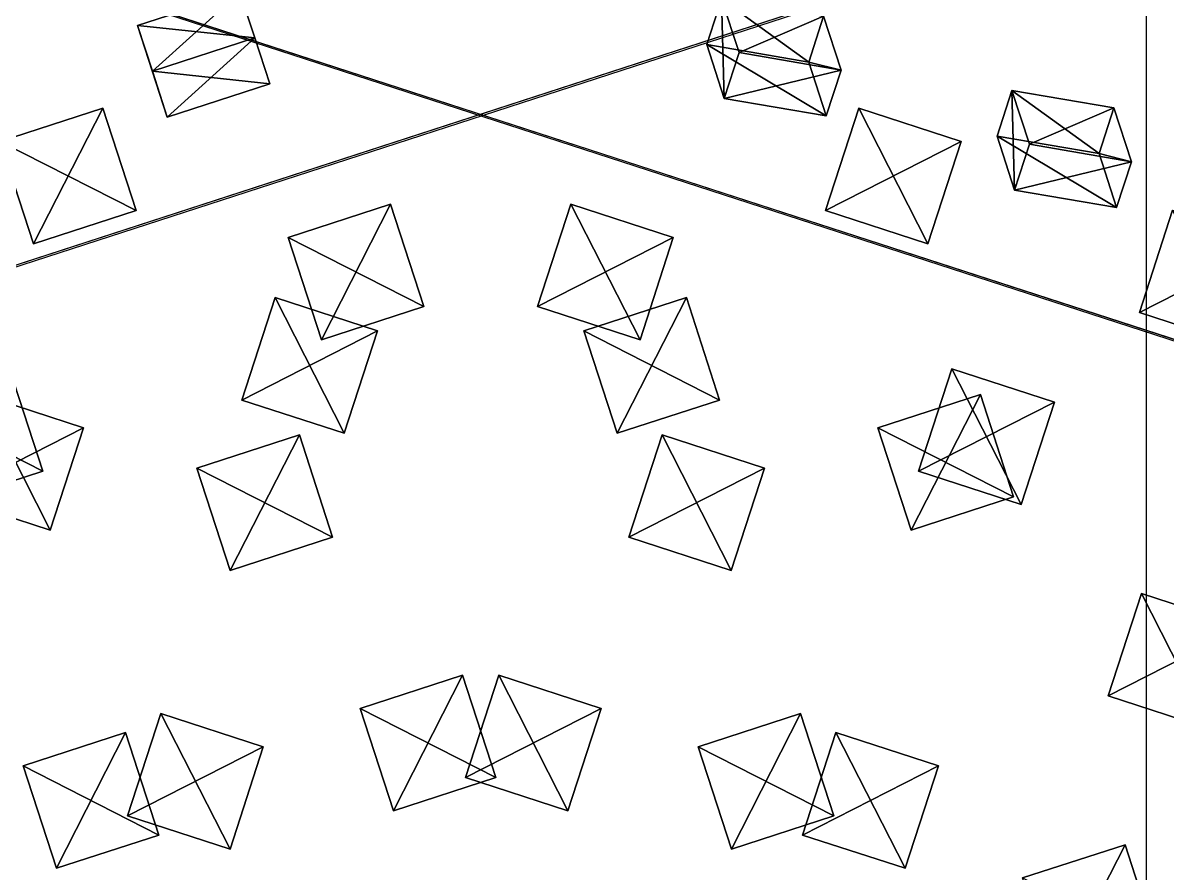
# Model space of a CAD drawing. Header units: metres. Extents: x -324 to 324, y -310 to 311.
# Drawn here: x -42.5 to 63.7, y 99.8 to 178.8 of the extents above; entities that cross this region are included whole.
import ezdxf

# ---------------------------------------------------------------- set-up
doc = ezdxf.new("R2010")
doc.units = ezdxf.units.M

msp = doc.modelspace()

# ---------------------------------------------------------------- linework, layer by layer
for p, q in [((61.75283, 190.36641, -1261.8993), (-161.85391, 117.712, -1261.8992)), ((-161.80339, 117.5571, -1262), (61.803425, 190.21133, -1262)), ((161.80342, 117.557045, -738), (-61.803387, 190.21132, -738)), ((-61.753036, 190.3664, -738.10077), (161.85379, 117.71219, -738.10077))]:
    msp.add_line(p, q)
for points in [[(-100.05551, 307.93835, -938.3003), (61.75283, 190.36641, -1261.8993), (-161.85391, 117.712, -1261.8992), (-161.8538, 117.7121, -1261.899)], [(-61.753036, 190.3664, -738.10077), (161.85379, 117.71219, -738.10077), (261.85678, 190.37573, -938.09595), (261.85687, 190.37584, -938.0958)], [(61.803394, -190.21127, -1262), (61.803425, 190.21133, -1262), (200, 2.2904767e-05, -1262), (200.0001, 0.00012290476, -1261.9999)], [(261.94806, 190.31651, -938.3003), (200.13191, 0.09591675, -1261.8993), (61.935257, 190.3072, -1261.8992), (61.935356, 190.30731, -1261.899)], [(-30.477577, 174.28084, -1254.5022), (-31.85968, 178.5345, -1245.5581), (-22.349117, 181.62468, -1245.5581), (-22.349018, 181.62479, -1245.558)], [(-20.967182, 177.37154, -1243.3218), (-22.349117, 181.62468, -1245.5581), (-31.85968, 178.5345, -1245.5581), (-31.859581, 178.5346, -1245.558)], [(-22.349117, 181.62468, -1245.5581), (-20.967014, 177.37102, -1254.5022), (-30.477577, 174.28084, -1254.5022), (-30.477478, 174.28094, -1254.5021)], [(-20.967014, 177.37102, -1254.5022), (-22.349117, 181.62468, -1245.5581), (-20.967182, 177.37154, -1243.3218), (-20.967083, 177.37164, -1243.3217)], [(30.453278, 175.13676, -758.29004), (20.981098, 176.76123, -755.5262), (22.36303, 181.01439, -753.28986), (22.363129, 181.0145, -753.28973)], [(22.36303, 181.01439, -753.28986), (20.981098, 176.76123, -755.5262), (22.605572, 171.76083, -747.01984), (22.60567, 171.76094, -747.0197)], [(22.605572, 171.76083, -747.01984), (23.987503, 176.01399, -744.78357), (22.36303, 181.01439, -753.28986), (22.363129, 181.0145, -753.28973)], [(31.835209, 179.38992, -756.0538), (22.36303, 181.01439, -753.28986), (23.987503, 176.01399, -744.78357), (23.987602, 176.0141, -744.78345)], [(22.36303, 181.01439, -753.28986), (31.835209, 179.38992, -756.0538), (30.453278, 175.13676, -758.29004), (30.453377, 175.13687, -758.2899)], [(-29.095642, 170.0277, -1252.2659), (-30.477745, 174.28136, -1243.3218), (-31.85968, 178.5345, -1245.5581), (-31.859581, 178.5346, -1245.558)], [(-31.85968, 178.5345, -1245.5581), (-30.477577, 174.28084, -1254.5022), (-29.095642, 170.0277, -1252.2659), (-29.095543, 170.0278, -1252.2657)], [(-31.85968, 178.5345, -1245.5581), (-30.477745, 174.28136, -1243.3218), (-20.967182, 177.37154, -1243.3218), (-20.967083, 177.37164, -1243.3217)], [(23.987503, 176.01399, -744.78357), (33.459682, 174.38953, -747.5474), (31.835209, 179.38992, -756.0538), (31.835308, 179.39003, -756.05365)], [(30.453278, 175.13676, -758.29004), (31.835209, 179.38992, -756.0538), (33.459682, 174.38953, -747.5474), (33.45978, 174.38963, -747.5473)], [(-19.58508, 173.11787, -1252.2659), (-20.967182, 177.37154, -1243.3218), (-30.477745, 174.28136, -1243.3218), (-30.477646, 174.28146, -1243.3217)], [(-29.095642, 170.0277, -1252.2659), (-30.477577, 174.28084, -1254.5022), (-20.967014, 177.37102, -1254.5022), (-20.966915, 177.37112, -1254.5021)], [(-20.967014, 177.37102, -1254.5022), (-19.58508, 173.11787, -1252.2659), (-29.095642, 170.0277, -1252.2659), (-29.095543, 170.0278, -1252.2657)], [(-20.967182, 177.37154, -1243.3218), (-19.58508, 173.11787, -1252.2659), (-20.967014, 177.37102, -1254.5022), (-20.966915, 177.37112, -1254.5021)], [(32.07775, 170.13637, -749.78375), (22.605572, 171.76083, -747.01984), (20.981098, 176.76123, -755.5262), (20.981197, 176.76134, -755.52606)], [(20.981098, 176.76123, -755.5262), (30.453278, 175.13676, -758.29004), (32.07775, 170.13637, -749.78375), (32.07785, 170.13647, -749.7836)], [(33.459682, 174.38953, -747.5474), (23.987503, 176.01399, -744.78357), (22.605572, 171.76083, -747.01984), (22.60567, 171.76094, -747.0197)], [(-30.477745, 174.28136, -1243.3218), (-29.095642, 170.0277, -1252.2659), (-19.58508, 173.11787, -1252.2659), (-19.58498, 173.11798, -1252.2657)], [(22.605572, 171.76083, -747.01984), (32.07775, 170.13637, -749.78375), (33.459682, 174.38953, -747.5474), (33.45978, 174.38963, -747.5473)], [(33.459682, 174.38953, -747.5474), (32.07775, 170.13637, -749.78375), (30.453278, 175.13676, -758.29004), (30.453377, 175.13687, -758.2899)], [(57.402245, 166.6243, -758.75366), (47.930065, 168.24876, -755.9898), (49.311996, 172.50192, -753.7535), (49.312096, 172.50203, -753.75336)], [(49.311996, 172.50192, -753.7535), (47.930065, 168.24876, -755.9898), (49.55454, 163.24837, -747.48346), (49.554638, 163.24847, -747.48334)], [(49.55454, 163.24837, -747.48346), (50.93647, 167.50153, -745.2472), (49.311996, 172.50192, -753.7535), (49.312096, 172.50203, -753.75336)], [(58.784176, 170.87746, -756.5174), (49.311996, 172.50192, -753.7535), (50.93647, 167.50153, -745.2472), (50.93657, 167.50163, -745.2471)], [(49.311996, 172.50192, -753.7535), (58.784176, 170.87746, -756.5174), (57.402245, 166.6243, -758.75366), (57.402344, 166.6244, -758.75354)], [(-41.510468, 158.23996, -734.5), (-44.600636, 167.75053, -734.5), (-35.090073, 170.8407, -734.5), (-35.089973, 170.8408, -734.4999)], [(-44.600636, 167.75053, -734.5), (-44.600636, 167.75053, -729.5), (-35.090073, 170.8407, -729.5), (-35.089973, 170.8408, -729.4999)], [(-31.999903, 161.33012, -729.5), (-35.090073, 170.8407, -729.5), (-44.600636, 167.75053, -729.5), (-44.600536, 167.75064, -729.4999)], [(-35.090073, 170.8407, -729.5), (-35.090073, 170.8407, -734.5), (-44.600636, 167.75053, -734.5), (-44.600536, 167.75064, -734.4999)], [(-35.090073, 170.8407, -734.5), (-31.999903, 161.33012, -734.5), (-41.510468, 158.23996, -734.5), (-41.51037, 158.24007, -734.4999)], [(-31.999903, 161.33012, -734.5), (-35.090073, 170.8407, -734.5), (-35.090073, 170.8407, -729.5), (-35.089973, 170.8408, -729.4999)], [(-35.090073, 170.8407, -729.5), (-31.999903, 161.33012, -729.5), (-31.999903, 161.33012, -734.5), (-31.999804, 161.33023, -734.4999)], [(31.99994, 161.33014, -1265.5), (35.09011, 170.84071, -1265.5), (35.09011, 170.84071, -1270.5), (35.09021, 170.84082, -1270.4999)], [(35.09011, 170.84071, -1265.5), (31.99994, 161.33014, -1265.5), (41.510506, 158.23997, -1265.5), (41.510605, 158.24008, -1265.4999)], [(31.99994, 161.33014, -1270.5), (35.09011, 170.84071, -1270.5), (44.600677, 167.75055, -1270.5), (44.600777, 167.75066, -1270.4999)], [(35.09011, 170.84071, -1270.5), (31.99994, 161.33014, -1270.5), (31.99994, 161.33014, -1265.5), (32.000042, 161.33025, -1265.4999)], [(41.510506, 158.23997, -1265.5), (44.600677, 167.75055, -1265.5), (35.09011, 170.84071, -1265.5), (35.09021, 170.84082, -1265.4999)], [(44.600677, 167.75055, -1265.5), (44.600677, 167.75055, -1270.5), (35.09011, 170.84071, -1270.5), (35.09021, 170.84082, -1270.4999)], [(35.09011, 170.84071, -1270.5), (35.09011, 170.84071, -1265.5), (44.600677, 167.75055, -1265.5), (44.600777, 167.75066, -1265.4999)], [(50.93647, 167.50153, -745.2472), (60.40865, 165.87706, -748.01105), (58.784176, 170.87746, -756.5174), (58.784275, 170.87756, -756.5173)], [(57.402245, 166.6243, -758.75366), (58.784176, 170.87746, -756.5174), (60.40865, 165.87706, -748.01105), (60.40875, 165.87717, -748.0109)], [(59.02672, 161.6239, -750.2474), (49.55454, 163.24837, -747.48346), (47.930065, 168.24876, -755.9898), (47.930164, 168.24887, -755.9897)], [(47.930065, 168.24876, -755.9898), (57.402245, 166.6243, -758.75366), (59.02672, 161.6239, -750.2474), (59.026817, 161.62401, -750.24725)], [(-41.510468, 158.23996, -729.5), (-44.600636, 167.75053, -729.5), (-44.600636, 167.75053, -734.5), (-44.600536, 167.75064, -734.4999)], [(-44.600636, 167.75053, -729.5), (-41.510468, 158.23996, -729.5), (-31.999903, 161.33012, -729.5), (-31.999804, 161.33023, -729.4999)], [(-44.600636, 167.75053, -734.5), (-41.510468, 158.23996, -734.5), (-41.510468, 158.23996, -729.5), (-41.51037, 158.24007, -729.4999)], [(44.600677, 167.75055, -1270.5), (41.510506, 158.23997, -1270.5), (31.99994, 161.33014, -1270.5), (32.000042, 161.33025, -1270.4999)], [(41.510506, 158.23997, -1270.5), (44.600677, 167.75055, -1270.5), (44.600677, 167.75055, -1265.5), (44.600777, 167.75066, -1265.4999)], [(44.600677, 167.75055, -1265.5), (41.510506, 158.23997, -1265.5), (41.510506, 158.23997, -1270.5), (41.510605, 158.24008, -1270.4999)], [(60.40865, 165.87706, -748.01105), (50.93647, 167.50153, -745.2472), (49.55454, 163.24837, -747.48346), (49.554638, 163.24847, -747.48334)], [(49.55454, 163.24837, -747.48346), (59.02672, 161.6239, -750.2474), (60.40865, 165.87706, -748.01105), (60.40875, 165.87717, -748.0109)], [(60.40865, 165.87706, -748.01105), (59.02672, 161.6239, -750.2474), (57.402245, 166.6243, -758.75366), (57.402344, 166.6244, -758.75354)], [(-14.787363, 149.32399, -734.5), (-17.877531, 158.83456, -734.5), (-8.366964, 161.92473, -734.5), (-8.366864, 161.92484, -734.4999)], [(-17.877531, 158.83456, -734.5), (-17.877531, 158.83456, -729.5), (-8.366964, 161.92473, -729.5), (-8.366864, 161.92484, -729.4999)], [(-5.276797, 152.41415, -729.5), (-8.366964, 161.92473, -729.5), (-17.877531, 158.83456, -729.5), (-17.877432, 158.83467, -729.4999)], [(-8.366964, 161.92473, -729.5), (-8.366964, 161.92473, -734.5), (-17.877531, 158.83456, -734.5), (-17.877432, 158.83467, -734.4999)], [(-8.366964, 161.92473, -734.5), (-5.276797, 152.41415, -734.5), (-14.787363, 149.32399, -734.5), (-14.787263, 149.3241, -734.4999)], [(-5.276797, 152.41415, -734.5), (-8.366964, 161.92473, -734.5), (-8.366964, 161.92473, -729.5), (-8.366864, 161.92484, -729.4999)], [(-8.366964, 161.92473, -729.5), (-5.276797, 152.41415, -729.5), (-5.276797, 152.41415, -734.5), (-5.2766967, 152.41426, -734.4999)], [(5.2768264, 152.41418, -1265.5), (8.366997, 161.92476, -1265.5), (8.366997, 161.92476, -1270.5), (8.367097, 161.92487, -1270.4999)], [(8.366997, 161.92476, -1265.5), (5.2768264, 152.41418, -1265.5), (14.787392, 149.32402, -1265.5), (14.787492, 149.32413, -1265.4999)], [(5.2768264, 152.41418, -1270.5), (8.366997, 161.92476, -1270.5), (17.877562, 158.8346, -1270.5), (17.87766, 158.8347, -1270.4999)], [(8.366997, 161.92476, -1270.5), (5.2768264, 152.41418, -1270.5), (5.2768264, 152.41418, -1265.5), (5.2769265, 152.41429, -1265.4999)], [(14.787392, 149.32402, -1265.5), (17.877562, 158.8346, -1265.5), (8.366997, 161.92476, -1265.5), (8.367097, 161.92487, -1265.4999)], [(17.877562, 158.8346, -1265.5), (17.877562, 158.8346, -1270.5), (8.366997, 161.92476, -1270.5), (8.367097, 161.92487, -1270.4999)], [(8.366997, 161.92476, -1270.5), (8.366997, 161.92476, -1265.5), (17.877562, 158.8346, -1265.5), (17.87766, 158.8347, -1265.4999)], [(-41.510468, 158.23996, -729.5), (-41.510468, 158.23996, -734.5), (-31.999903, 161.33012, -734.5), (-31.999804, 161.33023, -734.4999)], [(-31.999903, 161.33012, -734.5), (-31.999903, 161.33012, -729.5), (-41.510468, 158.23996, -729.5), (-41.51037, 158.24007, -729.4999)], [(41.510506, 158.23997, -1270.5), (41.510506, 158.23997, -1265.5), (31.99994, 161.33014, -1265.5), (32.000042, 161.33025, -1265.4999)], [(31.99994, 161.33014, -1265.5), (31.99994, 161.33014, -1270.5), (41.510506, 158.23997, -1270.5), (41.510605, 158.24008, -1270.4999)], [(61.142685, 151.86108, -1265.5), (64.23286, 161.37166, -1265.5), (64.23286, 161.37166, -1270.5), (64.232956, 161.37177, -1270.4999)], [(64.23286, 161.37166, -1265.5), (61.142685, 151.86108, -1265.5), (70.65325, 148.77092, -1265.5), (70.65335, 148.77103, -1265.4999)], [(61.142685, 151.86108, -1270.5), (64.23286, 161.37166, -1270.5), (73.74342, 158.2815, -1270.5), (73.74352, 158.2816, -1270.4999)], [(64.23286, 161.37166, -1270.5), (61.142685, 151.86108, -1270.5), (61.142685, 151.86108, -1265.5), (61.142784, 151.86119, -1265.4999)], [(-14.787363, 149.32399, -729.5), (-17.877531, 158.83456, -729.5), (-17.877531, 158.83456, -734.5), (-17.877432, 158.83467, -734.4999)], [(-17.877531, 158.83456, -729.5), (-14.787363, 149.32399, -729.5), (-5.276797, 152.41415, -729.5), (-5.2766967, 152.41426, -729.4999)], [(-17.877531, 158.83456, -734.5), (-14.787363, 149.32399, -734.5), (-14.787363, 149.32399, -729.5), (-14.787263, 149.3241, -729.4999)], [(17.877562, 158.8346, -1270.5), (14.787392, 149.32402, -1270.5), (5.2768264, 152.41418, -1270.5), (5.2769265, 152.41429, -1270.4999)], [(14.787392, 149.32402, -1270.5), (17.877562, 158.8346, -1270.5), (17.877562, 158.8346, -1265.5), (17.87766, 158.8347, -1265.4999)], [(17.877562, 158.8346, -1265.5), (14.787392, 149.32402, -1265.5), (14.787392, 149.32402, -1270.5), (14.787492, 149.32413, -1270.4999)], [(73.74342, 158.2815, -1270.5), (70.65325, 148.77092, -1270.5), (61.142685, 151.86108, -1270.5), (61.142784, 151.86119, -1270.4999)], [(-22.180975, 143.7369, -1265.5), (-19.090805, 153.24747, -1265.5), (-19.090805, 153.24747, -1270.5), (-19.090706, 153.24757, -1270.4999)], [(-19.090805, 153.24747, -1265.5), (-22.180975, 143.7369, -1265.5), (-12.67041, 140.64673, -1265.5), (-12.67031, 140.64684, -1265.4999)], [(-22.180975, 143.7369, -1270.5), (-19.090805, 153.24747, -1270.5), (-9.58024, 150.1573, -1270.5), (-9.58014, 150.15741, -1270.4999)], [(-19.090805, 153.24747, -1270.5), (-22.180975, 143.7369, -1270.5), (-22.180975, 143.7369, -1265.5), (-22.180876, 143.737, -1265.4999)], [(-12.67041, 140.64673, -1265.5), (-9.58024, 150.1573, -1265.5), (-19.090805, 153.24747, -1265.5), (-19.090706, 153.24757, -1265.4999)], [(-9.58024, 150.1573, -1265.5), (-9.58024, 150.1573, -1270.5), (-19.090805, 153.24747, -1270.5), (-19.090706, 153.24757, -1270.4999)], [(-19.090805, 153.24747, -1270.5), (-19.090805, 153.24747, -1265.5), (-9.58024, 150.1573, -1265.5), (-9.58014, 150.15741, -1265.4999)], [(12.670443, 140.64671, -734.5), (9.580275, 150.15729, -734.5), (19.090841, 153.24745, -734.5), (19.09094, 153.24756, -734.4999)], [(9.580275, 150.15729, -734.5), (9.580275, 150.15729, -729.5), (19.090841, 153.24745, -729.5), (19.09094, 153.24756, -729.4999)], [(22.18101, 143.73688, -729.5), (19.090841, 153.24745, -729.5), (9.580275, 150.15729, -729.5), (9.580375, 150.1574, -729.4999)], [(19.090841, 153.24745, -729.5), (19.090841, 153.24745, -734.5), (9.580275, 150.15729, -734.5), (9.580375, 150.1574, -734.4999)], [(19.090841, 153.24745, -734.5), (22.18101, 143.73688, -734.5), (12.670443, 140.64671, -734.5), (12.670543, 140.64682, -734.4999)], [(22.18101, 143.73688, -734.5), (19.090841, 153.24745, -734.5), (19.090841, 153.24745, -729.5), (19.09094, 153.24756, -729.4999)], [(19.090841, 153.24745, -729.5), (22.18101, 143.73688, -729.5), (22.18101, 143.73688, -734.5), (22.181108, 143.73698, -734.4999)], [(-14.787363, 149.32399, -729.5), (-14.787363, 149.32399, -734.5), (-5.276797, 152.41415, -734.5), (-5.2766967, 152.41426, -734.4999)], [(-5.276797, 152.41415, -734.5), (-5.276797, 152.41415, -729.5), (-14.787363, 149.32399, -729.5), (-14.787263, 149.3241, -729.4999)], [(14.787392, 149.32402, -1270.5), (14.787392, 149.32402, -1265.5), (5.2768264, 152.41418, -1265.5), (5.2769265, 152.41429, -1265.4999)], [(5.2768264, 152.41418, -1265.5), (5.2768264, 152.41418, -1270.5), (14.787392, 149.32402, -1270.5), (14.787492, 149.32413, -1270.4999)], [(70.65325, 148.77092, -1270.5), (70.65325, 148.77092, -1265.5), (61.142685, 151.86108, -1265.5), (61.142784, 151.86119, -1265.4999)], [(61.142685, 151.86108, -1265.5), (61.142685, 151.86108, -1270.5), (70.65325, 148.77092, -1270.5), (70.65335, 148.77103, -1270.4999)], [(-9.58024, 150.1573, -1270.5), (-12.67041, 140.64673, -1270.5), (-22.180975, 143.7369, -1270.5), (-22.180876, 143.737, -1270.4999)], [(-12.67041, 140.64673, -1270.5), (-9.58024, 150.1573, -1270.5), (-9.58024, 150.1573, -1265.5), (-9.58014, 150.15741, -1265.4999)], [(-9.58024, 150.1573, -1265.5), (-12.67041, 140.64673, -1265.5), (-12.67041, 140.64673, -1270.5), (-12.67031, 140.64684, -1270.4999)], [(12.670443, 140.64671, -729.5), (9.580275, 150.15729, -729.5), (9.580275, 150.15729, -734.5), (9.580375, 150.1574, -734.4999)], [(9.580275, 150.15729, -729.5), (12.670443, 140.64671, -729.5), (22.18101, 143.73688, -729.5), (22.181108, 143.73698, -729.4999)], [(9.580275, 150.15729, -734.5), (12.670443, 140.64671, -734.5), (12.670443, 140.64671, -729.5), (12.670543, 140.64682, -729.4999)], [(-40.652454, 137.1294, -729.5), (-43.742622, 146.63997, -729.5), (-53.253185, 143.5498, -729.5), (-53.253086, 143.54991, -729.4999)], [(-43.742622, 146.63997, -734.5), (-40.652454, 137.1294, -734.5), (-50.163017, 134.03923, -734.5), (-50.162918, 134.03934, -734.4999)], [(-40.652454, 137.1294, -734.5), (-43.742622, 146.63997, -734.5), (-43.742622, 146.63997, -729.5), (-43.742523, 146.64008, -729.4999)], [(-43.742622, 146.63997, -729.5), (-40.652454, 137.1294, -729.5), (-40.652454, 137.1294, -734.5), (-40.652355, 137.1295, -734.4999)], [(40.65248, 137.12941, -1265.5), (43.742653, 146.63998, -1265.5), (43.742653, 146.63998, -1270.5), (43.742752, 146.64009, -1270.4999)], [(43.742653, 146.63998, -1265.5), (40.65248, 137.12941, -1265.5), (50.163048, 134.03925, -1265.5), (50.163147, 134.03935, -1265.4999)], [(40.65248, 137.12941, -1270.5), (43.742653, 146.63998, -1270.5), (53.25322, 143.54982, -1270.5), (53.25332, 143.54993, -1270.4999)], [(43.742653, 146.63998, -1270.5), (40.65248, 137.12941, -1270.5), (40.65248, 137.12941, -1265.5), (40.65258, 137.12952, -1265.4999)], [(50.163048, 134.03925, -1265.5), (53.25322, 143.54982, -1265.5), (43.742653, 146.63998, -1265.5), (43.742752, 146.64009, -1265.4999)], [(53.25322, 143.54982, -1265.5), (53.25322, 143.54982, -1270.5), (43.742653, 146.63998, -1270.5), (43.742752, 146.64009, -1270.4999)], [(43.742653, 146.63998, -1270.5), (43.742653, 146.63998, -1265.5), (53.25322, 143.54982, -1265.5), (53.25332, 143.54993, -1265.4999)], [(-53.253185, 143.5498, -729.5), (-50.163017, 134.03923, -729.5), (-40.652454, 137.1294, -729.5), (-40.652355, 137.1295, -729.4999)], [(-46.383286, 144.24574, -1265.5), (-49.473457, 134.73517, -1265.5), (-39.96289, 131.645, -1265.5), (-39.96279, 131.64511, -1265.4999)], [(-49.473457, 134.73517, -1270.5), (-46.383286, 144.24574, -1270.5), (-36.87272, 141.15558, -1270.5), (-36.87262, 141.15569, -1270.4999)], [(-39.96289, 131.645, -1265.5), (-36.87272, 141.15558, -1265.5), (-46.383286, 144.24574, -1265.5), (-46.383186, 144.24585, -1265.4999)], [(-36.87272, 141.15558, -1265.5), (-36.87272, 141.15558, -1270.5), (-46.383286, 144.24574, -1270.5), (-46.383186, 144.24585, -1270.4999)], [(-46.383286, 144.24574, -1270.5), (-46.383286, 144.24574, -1265.5), (-36.87272, 141.15558, -1265.5), (-36.87262, 141.15569, -1265.4999)], [(-12.67041, 140.64673, -1270.5), (-12.67041, 140.64673, -1265.5), (-22.180975, 143.7369, -1265.5), (-22.180876, 143.737, -1265.4999)], [(-22.180975, 143.7369, -1265.5), (-22.180975, 143.7369, -1270.5), (-12.67041, 140.64673, -1270.5), (-12.67031, 140.64684, -1270.4999)], [(12.670443, 140.64671, -729.5), (12.670443, 140.64671, -734.5), (22.18101, 143.73688, -734.5), (22.181108, 143.73698, -734.4999)], [(22.18101, 143.73688, -734.5), (22.18101, 143.73688, -729.5), (12.670443, 140.64671, -729.5), (12.670543, 140.64682, -729.4999)], [(39.96292, 131.64497, -734.5), (36.872753, 141.15555, -734.5), (46.383316, 144.24571, -734.5), (46.383415, 144.24582, -734.4999)], [(36.872753, 141.15555, -734.5), (36.872753, 141.15555, -729.5), (46.383316, 144.24571, -729.5), (46.383415, 144.24582, -729.4999)], [(49.473484, 134.73514, -729.5), (46.383316, 144.24571, -729.5), (36.872753, 141.15555, -729.5), (36.872852, 141.15565, -729.4999)], [(46.383316, 144.24571, -729.5), (46.383316, 144.24571, -734.5), (36.872753, 141.15555, -734.5), (36.872852, 141.15565, -734.4999)], [(46.383316, 144.24571, -734.5), (49.473484, 134.73514, -734.5), (39.96292, 131.64497, -734.5), (39.96302, 131.64508, -734.4999)], [(53.25322, 143.54982, -1270.5), (50.163048, 134.03925, -1270.5), (40.65248, 137.12941, -1270.5), (40.65258, 137.12952, -1270.4999)], [(49.473484, 134.73514, -734.5), (46.383316, 144.24571, -734.5), (46.383316, 144.24571, -729.5), (46.383415, 144.24582, -729.4999)], [(46.383316, 144.24571, -729.5), (49.473484, 134.73514, -729.5), (49.473484, 134.73514, -734.5), (49.473583, 134.73524, -734.4999)], [(50.163048, 134.03925, -1270.5), (53.25322, 143.54982, -1270.5), (53.25322, 143.54982, -1265.5), (53.25332, 143.54993, -1265.4999)], [(53.25322, 143.54982, -1265.5), (50.163048, 134.03925, -1265.5), (50.163048, 134.03925, -1270.5), (50.163147, 134.03935, -1270.4999)], [(-36.87272, 141.15558, -1270.5), (-39.96289, 131.645, -1270.5), (-49.473457, 134.73517, -1270.5), (-49.47336, 134.73528, -1270.4999)], [(-39.96289, 131.645, -1270.5), (-36.87272, 141.15558, -1270.5), (-36.87272, 141.15558, -1265.5), (-36.87262, 141.15569, -1265.4999)], [(-36.87272, 141.15558, -1265.5), (-39.96289, 131.645, -1265.5), (-39.96289, 131.645, -1270.5), (-39.96279, 131.64511, -1270.4999)], [(-23.256035, 127.89049, -734.5), (-26.346203, 137.40106, -734.5), (-16.835636, 140.49123, -734.5), (-16.835537, 140.49133, -734.4999)], [(-26.346203, 137.40106, -734.5), (-26.346203, 137.40106, -729.5), (-16.835636, 140.49123, -729.5), (-16.835537, 140.49133, -729.4999)], [(-13.745468, 130.98065, -729.5), (-16.835636, 140.49123, -729.5), (-26.346203, 137.40106, -729.5), (-26.346104, 137.40117, -729.4999)], [(-16.835636, 140.49123, -729.5), (-16.835636, 140.49123, -734.5), (-26.346203, 137.40106, -734.5), (-26.346104, 137.40117, -734.4999)], [(-16.835636, 140.49123, -734.5), (-13.745468, 130.98065, -734.5), (-23.256035, 127.89049, -734.5), (-23.255936, 127.89059, -734.4999)], [(-13.745468, 130.98065, -734.5), (-16.835636, 140.49123, -734.5), (-16.835636, 140.49123, -729.5), (-16.835537, 140.49133, -729.4999)], [(-16.835636, 140.49123, -729.5), (-13.745468, 130.98065, -729.5), (-13.745468, 130.98065, -734.5), (-13.745368, 130.98076, -734.4999)], [(13.745501, 130.98068, -1265.5), (16.83567, 140.49126, -1265.5), (16.83567, 140.49126, -1270.5), (16.83577, 140.49136, -1270.4999)], [(16.83567, 140.49126, -1265.5), (13.745501, 130.98068, -1265.5), (23.256065, 127.89052, -1265.5), (23.256165, 127.89062, -1265.4999)], [(13.745501, 130.98068, -1270.5), (16.83567, 140.49126, -1270.5), (26.346235, 137.4011, -1270.5), (26.346334, 137.4012, -1270.4999)], [(16.83567, 140.49126, -1270.5), (13.745501, 130.98068, -1270.5), (13.745501, 130.98068, -1265.5), (13.745601, 130.98079, -1265.4999)], [(23.256065, 127.89052, -1265.5), (26.346235, 137.4011, -1265.5), (16.83567, 140.49126, -1265.5), (16.83577, 140.49136, -1265.4999)], [(26.346235, 137.4011, -1265.5), (26.346235, 137.4011, -1270.5), (16.83567, 140.49126, -1270.5), (16.83577, 140.49136, -1270.4999)], [(16.83567, 140.49126, -1270.5), (16.83567, 140.49126, -1265.5), (26.346235, 137.4011, -1265.5), (26.346334, 137.4012, -1265.4999)], [(39.96292, 131.64497, -729.5), (36.872753, 141.15555, -729.5), (36.872753, 141.15555, -734.5), (36.872852, 141.15565, -734.4999)], [(36.872753, 141.15555, -729.5), (39.96292, 131.64497, -729.5), (49.473484, 134.73514, -729.5), (49.473583, 134.73524, -729.4999)], [(36.872753, 141.15555, -734.5), (39.96292, 131.64497, -734.5), (39.96292, 131.64497, -729.5), (39.96302, 131.64508, -729.4999)], [(-50.163017, 134.03923, -729.5), (-50.163017, 134.03923, -734.5), (-40.652454, 137.1294, -734.5), (-40.652355, 137.1295, -734.4999)], [(-40.652454, 137.1294, -734.5), (-40.652454, 137.1294, -729.5), (-50.163017, 134.03923, -729.5), (-50.162918, 134.03934, -729.4999)], [(-23.256035, 127.89049, -729.5), (-26.346203, 137.40106, -729.5), (-26.346203, 137.40106, -734.5), (-26.346104, 137.40117, -734.4999)], [(-26.346203, 137.40106, -729.5), (-23.256035, 127.89049, -729.5), (-13.745468, 130.98065, -729.5), (-13.745368, 130.98076, -729.4999)], [(-26.346203, 137.40106, -734.5), (-23.256035, 127.89049, -734.5), (-23.256035, 127.89049, -729.5), (-23.255936, 127.89059, -729.4999)], [(26.346235, 137.4011, -1270.5), (23.256065, 127.89052, -1270.5), (13.745501, 130.98068, -1270.5), (13.745601, 130.98079, -1270.4999)], [(23.256065, 127.89052, -1270.5), (26.346235, 137.4011, -1270.5), (26.346235, 137.4011, -1265.5), (26.346334, 137.4012, -1265.4999)], [(26.346235, 137.4011, -1265.5), (23.256065, 127.89052, -1265.5), (23.256065, 127.89052, -1270.5), (23.256165, 127.89062, -1270.4999)], [(50.163048, 134.03925, -1270.5), (50.163048, 134.03925, -1265.5), (40.65248, 137.12941, -1265.5), (40.65258, 137.12952, -1265.4999)], [(40.65248, 137.12941, -1265.5), (40.65248, 137.12941, -1270.5), (50.163048, 134.03925, -1270.5), (50.163147, 134.03935, -1270.4999)], [(-39.96289, 131.645, -1270.5), (-39.96289, 131.645, -1265.5), (-49.473457, 134.73517, -1265.5), (-49.47336, 134.73528, -1265.4999)], [(-49.473457, 134.73517, -1265.5), (-49.473457, 134.73517, -1270.5), (-39.96289, 131.645, -1270.5), (-39.96279, 131.64511, -1270.4999)], [(39.96292, 131.64497, -729.5), (39.96292, 131.64497, -734.5), (49.473484, 134.73514, -734.5), (49.473583, 134.73524, -734.4999)], [(49.473484, 134.73514, -734.5), (49.473484, 134.73514, -729.5), (39.96292, 131.64497, -729.5), (39.96302, 131.64508, -729.4999)], [(-23.256035, 127.89049, -729.5), (-23.256035, 127.89049, -734.5), (-13.745468, 130.98065, -734.5), (-13.745368, 130.98076, -734.4999)], [(-13.745468, 130.98065, -734.5), (-13.745468, 130.98065, -729.5), (-23.256035, 127.89049, -729.5), (-23.255936, 127.89059, -729.4999)], [(23.256065, 127.89052, -1270.5), (23.256065, 127.89052, -1265.5), (13.745501, 130.98068, -1265.5), (13.745601, 130.98079, -1265.4999)], [(13.745501, 130.98068, -1265.5), (13.745501, 130.98068, -1270.5), (23.256065, 127.89052, -1270.5), (23.256165, 127.89062, -1270.4999)], [(58.23719, 116.25369, -1265.5), (61.327362, 125.76426, -1265.5), (61.327362, 125.76426, -1270.5), (61.32746, 125.76436, -1270.4999)], [(61.327362, 125.76426, -1265.5), (58.23719, 116.25369, -1265.5), (67.74776, 113.16352, -1265.5), (67.747856, 113.16362, -1265.4999)], [(58.23719, 116.25369, -1270.5), (61.327362, 125.76426, -1270.5), (70.83793, 122.67409, -1270.5), (70.83803, 122.67419, -1270.4999)], [(61.327362, 125.76426, -1270.5), (58.23719, 116.25369, -1270.5), (58.23719, 116.25369, -1265.5), (58.23729, 116.25379, -1265.4999)], [(67.74776, 113.16352, -1265.5), (70.83793, 122.67409, -1265.5), (61.327362, 125.76426, -1265.5), (61.32746, 125.76436, -1265.4999)], [(70.83793, 122.67409, -1265.5), (70.83793, 122.67409, -1270.5), (61.327362, 125.76426, -1270.5), (61.32746, 125.76436, -1270.4999)], [(61.327362, 125.76426, -1270.5), (61.327362, 125.76426, -1265.5), (70.83793, 122.67409, -1265.5), (70.83803, 122.67419, -1265.4999)], [(70.83793, 122.67409, -1270.5), (67.74776, 113.16352, -1270.5), (58.23719, 116.25369, -1270.5), (58.23729, 116.25379, -1270.4999)], [(-8.100115, 105.57734, -734.5), (-11.190283, 115.087906, -734.5), (-1.6797166, 118.17808, -734.5), (-1.6796166, 118.17818, -734.4999)], [(-11.190283, 115.087906, -734.5), (-11.190283, 115.087906, -729.5), (-1.6797166, 118.17808, -729.5), (-1.6796166, 118.17818, -729.4999)], [(1.4104514, 108.66751, -729.5), (-1.6797166, 118.17808, -729.5), (-11.190283, 115.087906, -729.5), (-11.190183, 115.088005, -729.4999)], [(-1.6797166, 118.17808, -729.5), (-1.6797166, 118.17808, -734.5), (-11.190283, 115.087906, -734.5), (-11.190183, 115.088005, -734.4999)], [(-1.6797166, 118.17808, -734.5), (1.4104514, 108.66751, -734.5), (-8.100115, 105.57734, -734.5), (-8.100015, 105.57744, -734.4999)], [(1.4104514, 108.66751, -734.5), (-1.6797166, 118.17808, -734.5), (-1.6797166, 118.17808, -729.5), (-1.6796166, 118.17818, -729.4999)], [(-1.6797166, 118.17808, -729.5), (1.4104514, 108.66751, -729.5), (1.4104514, 108.66751, -734.5), (1.4105514, 108.66761, -734.4999)], [(-1.4104276, 108.667534, -1265.5), (1.6797423, 118.1781, -1265.5), (1.6797423, 118.1781, -1270.5), (1.6798424, 118.1782, -1270.4999)], [(1.6797423, 118.1781, -1265.5), (-1.4104276, 108.667534, -1265.5), (8.100138, 105.57736, -1265.5), (8.100238, 105.57746, -1265.4999)], [(-1.4104276, 108.667534, -1270.5), (1.6797423, 118.1781, -1270.5), (11.190308, 115.08793, -1270.5), (11.190408, 115.08803, -1270.4999)], [(1.6797423, 118.1781, -1270.5), (-1.4104276, 108.667534, -1270.5), (-1.4104276, 108.667534, -1265.5), (-1.4103276, 108.66763, -1265.4999)], [(8.100138, 105.57736, -1265.5), (11.190308, 115.08793, -1265.5), (1.6797423, 118.1781, -1265.5), (1.6798424, 118.1782, -1265.4999)], [(11.190308, 115.08793, -1265.5), (11.190308, 115.08793, -1270.5), (1.6797423, 118.1781, -1270.5), (1.6798424, 118.1782, -1270.4999)], [(1.6797423, 118.1781, -1270.5), (1.6797423, 118.1781, -1265.5), (11.190308, 115.08793, -1265.5), (11.190408, 115.08803, -1265.4999)], [(67.74776, 113.16352, -1270.5), (67.74776, 113.16352, -1265.5), (58.23719, 116.25369, -1265.5), (58.23729, 116.25379, -1265.4999)], [(58.23719, 116.25369, -1265.5), (58.23719, 116.25369, -1270.5), (67.74776, 113.16352, -1270.5), (67.747856, 113.16362, -1270.4999)], [(-8.100115, 105.57734, -729.5), (-11.190283, 115.087906, -729.5), (-11.190283, 115.087906, -734.5), (-11.190183, 115.088005, -734.4999)], [(-11.190283, 115.087906, -729.5), (-8.100115, 105.57734, -729.5), (1.4104514, 108.66751, -729.5), (1.4105514, 108.66761, -729.4999)], [(-11.190283, 115.087906, -734.5), (-8.100115, 105.57734, -734.5), (-8.100115, 105.57734, -729.5), (-8.100015, 105.57744, -729.4999)], [(11.190308, 115.08793, -1270.5), (8.100138, 105.57736, -1270.5), (-1.4104276, 108.667534, -1270.5), (-1.4103276, 108.66763, -1270.4999)], [(8.100138, 105.57736, -1270.5), (11.190308, 115.08793, -1270.5), (11.190308, 115.08793, -1265.5), (11.190408, 115.08803, -1265.4999)], [(11.190308, 115.08793, -1265.5), (8.100138, 105.57736, -1265.5), (8.100138, 105.57736, -1270.5), (8.100238, 105.57746, -1270.4999)], [(-32.783195, 105.10698, -1265.5), (-29.693024, 114.617546, -1265.5), (-29.693024, 114.617546, -1270.5), (-29.692924, 114.617645, -1270.4999)], [(-29.693024, 114.617546, -1265.5), (-32.783195, 105.10698, -1265.5), (-23.272629, 102.01681, -1265.5), (-23.27253, 102.01691, -1265.4999)], [(-32.783195, 105.10698, -1270.5), (-29.693024, 114.617546, -1270.5), (-20.182459, 111.527374, -1270.5), (-20.18236, 111.52747, -1270.4999)], [(-29.693024, 114.617546, -1270.5), (-32.783195, 105.10698, -1270.5), (-32.783195, 105.10698, -1265.5), (-32.783096, 105.10708, -1265.4999)], [(-23.272629, 102.01681, -1265.5), (-20.182459, 111.527374, -1265.5), (-29.693024, 114.617546, -1265.5), (-29.692924, 114.617645, -1265.4999)], [(-20.182459, 111.527374, -1265.5), (-20.182459, 111.527374, -1270.5), (-29.693024, 114.617546, -1270.5), (-29.692924, 114.617645, -1270.4999)], [(-29.693024, 114.617546, -1270.5), (-29.693024, 114.617546, -1265.5), (-20.182459, 111.527374, -1265.5), (-20.18236, 111.52747, -1265.4999)], [(23.272652, 102.016785, -734.5), (20.182484, 111.52735, -734.5), (29.69305, 114.61752, -734.5), (29.69315, 114.61762, -734.4999)], [(20.182484, 111.52735, -734.5), (20.182484, 111.52735, -729.5), (29.69305, 114.61752, -729.5), (29.69315, 114.61762, -729.4999)], [(32.78322, 105.10696, -729.5), (29.69305, 114.61752, -729.5), (20.182484, 111.52735, -729.5), (20.182583, 111.52745, -729.4999)], [(29.69305, 114.61752, -729.5), (29.69305, 114.61752, -734.5), (20.182484, 111.52735, -734.5), (20.182583, 111.52745, -734.4999)], [(29.69305, 114.61752, -734.5), (32.78322, 105.10696, -734.5), (23.272652, 102.016785, -734.5), (23.27275, 102.016884, -734.4999)], [(32.78322, 105.10696, -734.5), (29.69305, 114.61752, -734.5), (29.69305, 114.61752, -729.5), (29.69315, 114.61762, -729.4999)], [(29.69305, 114.61752, -729.5), (32.78322, 105.10696, -729.5), (32.78322, 105.10696, -734.5), (32.783318, 105.107056, -734.4999)], [(-39.393936, 100.22874, -734.5), (-42.484104, 109.7393, -734.5), (-32.97354, 112.829475, -734.5), (-32.973442, 112.829575, -734.4999)], [(-42.484104, 109.7393, -734.5), (-42.484104, 109.7393, -729.5), (-32.97354, 112.829475, -729.5), (-32.973442, 112.829575, -729.4999)], [(-29.883371, 103.31891, -729.5), (-32.97354, 112.829475, -729.5), (-42.484104, 109.7393, -729.5), (-42.484005, 109.7394, -729.4999)], [(-32.97354, 112.829475, -729.5), (-32.97354, 112.829475, -734.5), (-42.484104, 109.7393, -734.5), (-42.484005, 109.7394, -734.4999)], [(-32.97354, 112.829475, -734.5), (-29.883371, 103.31891, -734.5), (-39.393936, 100.22874, -734.5), (-39.393837, 100.228836, -734.4999)], [(-29.883371, 103.31891, -734.5), (-32.97354, 112.829475, -734.5), (-32.97354, 112.829475, -729.5), (-32.973442, 112.829575, -729.4999)], [(-32.97354, 112.829475, -729.5), (-29.883371, 103.31891, -729.5), (-29.883371, 103.31891, -734.5), (-29.883272, 103.31901, -734.4999)], [(29.883394, 103.318924, -1265.5), (32.973564, 112.82949, -1265.5), (32.973564, 112.82949, -1270.5), (32.973663, 112.82959, -1270.4999)], [(32.973564, 112.82949, -1265.5), (29.883394, 103.318924, -1265.5), (39.39396, 100.22875, -1265.5), (39.39406, 100.22885, -1265.4999)], [(29.883394, 103.318924, -1270.5), (32.973564, 112.82949, -1270.5), (42.48413, 109.73932, -1270.5), (42.48423, 109.73942, -1270.4999)], [(32.973564, 112.82949, -1270.5), (29.883394, 103.318924, -1270.5), (29.883394, 103.318924, -1265.5), (29.883493, 103.31902, -1265.4999)], [(39.39396, 100.22875, -1265.5), (42.48413, 109.73932, -1265.5), (32.973564, 112.82949, -1265.5), (32.973663, 112.82959, -1265.4999)], [(42.48413, 109.73932, -1265.5), (42.48413, 109.73932, -1270.5), (32.973564, 112.82949, -1270.5), (32.973663, 112.82959, -1270.4999)], [(32.973564, 112.82949, -1270.5), (32.973564, 112.82949, -1265.5), (42.48413, 109.73932, -1265.5), (42.48423, 109.73942, -1265.4999)], [(-20.182459, 111.527374, -1270.5), (-23.272629, 102.01681, -1270.5), (-32.783195, 105.10698, -1270.5), (-32.783096, 105.10708, -1270.4999)], [(-23.272629, 102.01681, -1270.5), (-20.182459, 111.527374, -1270.5), (-20.182459, 111.527374, -1265.5), (-20.18236, 111.52747, -1265.4999)], [(-20.182459, 111.527374, -1265.5), (-23.272629, 102.01681, -1265.5), (-23.272629, 102.01681, -1270.5), (-23.27253, 102.01691, -1270.4999)], [(23.272652, 102.016785, -729.5), (20.182484, 111.52735, -729.5), (20.182484, 111.52735, -734.5), (20.182583, 111.52745, -734.4999)], [(20.182484, 111.52735, -729.5), (23.272652, 102.016785, -729.5), (32.78322, 105.10696, -729.5), (32.783318, 105.107056, -729.4999)], [(20.182484, 111.52735, -734.5), (23.272652, 102.016785, -734.5), (23.272652, 102.016785, -729.5), (23.27275, 102.016884, -729.4999)], [(-39.393936, 100.22874, -729.5), (-42.484104, 109.7393, -729.5), (-42.484104, 109.7393, -734.5), (-42.484005, 109.7394, -734.4999)], [(-42.484104, 109.7393, -729.5), (-39.393936, 100.22874, -729.5), (-29.883371, 103.31891, -729.5), (-29.883272, 103.31901, -729.4999)], [(-42.484104, 109.7393, -734.5), (-39.393936, 100.22874, -734.5), (-39.393936, 100.22874, -729.5), (-39.393837, 100.228836, -729.4999)], [(42.48413, 109.73932, -1270.5), (39.39396, 100.22875, -1270.5), (29.883394, 103.318924, -1270.5), (29.883493, 103.31902, -1270.4999)], [(39.39396, 100.22875, -1270.5), (42.48413, 109.73932, -1270.5), (42.48413, 109.73932, -1265.5), (42.48423, 109.73942, -1265.4999)], [(42.48413, 109.73932, -1265.5), (39.39396, 100.22875, -1265.5), (39.39396, 100.22875, -1270.5), (39.39406, 100.22885, -1270.4999)], [(-8.100115, 105.57734, -729.5), (-8.100115, 105.57734, -734.5), (1.4104514, 108.66751, -734.5), (1.4105514, 108.66761, -734.4999)], [(1.4104514, 108.66751, -734.5), (1.4104514, 108.66751, -729.5), (-8.100115, 105.57734, -729.5), (-8.100015, 105.57744, -729.4999)], [(8.100138, 105.57736, -1270.5), (8.100138, 105.57736, -1265.5), (-1.4104276, 108.667534, -1265.5), (-1.4103276, 108.66763, -1265.4999)], [(-1.4104276, 108.667534, -1265.5), (-1.4104276, 108.667534, -1270.5), (8.100138, 105.57736, -1270.5), (8.100238, 105.57746, -1270.4999)], [(-23.272629, 102.01681, -1270.5), (-23.272629, 102.01681, -1265.5), (-32.783195, 105.10698, -1265.5), (-32.783096, 105.10708, -1265.4999)], [(-32.783195, 105.10698, -1265.5), (-32.783195, 105.10698, -1270.5), (-23.272629, 102.01681, -1270.5), (-23.27253, 102.01691, -1270.4999)], [(23.272652, 102.016785, -729.5), (23.272652, 102.016785, -734.5), (32.78322, 105.10696, -734.5), (32.783318, 105.107056, -734.4999)], [(32.78322, 105.10696, -734.5), (32.78322, 105.10696, -729.5), (23.272652, 102.016785, -729.5), (23.27275, 102.016884, -729.4999)], [(-39.393936, 100.22874, -729.5), (-39.393936, 100.22874, -734.5), (-29.883371, 103.31891, -734.5), (-29.883272, 103.31901, -734.4999)], [(-29.883371, 103.31891, -734.5), (-29.883371, 103.31891, -729.5), (-39.393936, 100.22874, -729.5), (-39.393837, 100.228836, -729.4999)], [(39.39396, 100.22875, -1270.5), (39.39396, 100.22875, -1265.5), (29.883394, 103.318924, -1265.5), (29.883493, 103.31902, -1265.4999)], [(29.883394, 103.318924, -1265.5), (29.883394, 103.318924, -1270.5), (39.39396, 100.22875, -1270.5), (39.39406, 100.22885, -1270.4999)], [(53.39093, 89.81778, -734.5), (50.300762, 99.32835, -734.5), (59.811325, 102.41852, -734.5), (59.811424, 102.41862, -734.4999)], [(50.300762, 99.32835, -734.5), (50.300762, 99.32835, -729.5), (59.811325, 102.41852, -729.5), (59.811424, 102.41862, -729.4999)], [(62.901493, 92.90795, -729.5), (59.811325, 102.41852, -729.5), (50.300762, 99.32835, -729.5), (50.30086, 99.328445, -729.4999)], [(59.811325, 102.41852, -729.5), (59.811325, 102.41852, -734.5), (50.300762, 99.32835, -734.5), (50.30086, 99.328445, -734.4999)], [(59.811325, 102.41852, -734.5), (62.901493, 92.90795, -734.5), (53.39093, 89.81778, -734.5), (53.39103, 89.81788, -734.4999)], [(62.901493, 92.90795, -734.5), (59.811325, 102.41852, -734.5), (59.811325, 102.41852, -729.5), (59.811424, 102.41862, -729.4999)], [(59.811325, 102.41852, -729.5), (62.901493, 92.90795, -729.5), (62.901493, 92.90795, -734.5), (62.901592, 92.90805, -734.4999)]]:
    msp.add_3dface(points)

doc.saveas('drawing.dxf')
